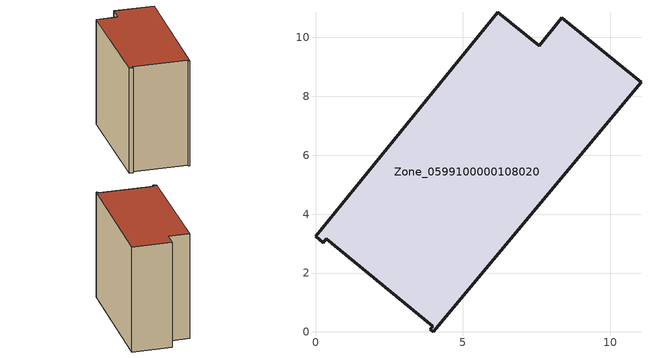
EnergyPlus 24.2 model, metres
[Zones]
Zone_0599100000108020
 floor ground (C_G): 0.26,3.04 0,3.25 6.18,10.86 7.6,9.71 8.36,10.66 11.05,8.48 4,0 3.89,0.09 3.97,0.19 0.36,3.17 z0
 wall outside (C_F): 0,3.25 0.26,3.04 0.36,3.17 3.97,0.19 3.89,0.09 4,0 11.05,8.48 8.36,10.66 7.6,9.71 6.18,10.86 0,3.25 z0:9.45
 roof outside (C_R): 0.36,3.17 3.97,0.19 3.89,0.09 4,0 11.05,8.48 8.36,10.66 7.6,9.71 6.18,10.86 0,3.25 0.26,3.04 z9.45
[BUILDING]
Pand.0599100000108020: North Axis=0; Terrain=City; Loads Convergence Tolerance Value=0.04; Temperature Convergence Tolerance Value=0.4; Solar Distribution=FullExterior; Maximum Number of Warmup Days=25; Minimum Number of Warmup Days=1
[Site:Location]
Rotterdam.The.Hague.AP_ZH_NLD Design_Conditions: Latitude=51.96; Longitude=4.45; Time Zone=1; Elevation=-4.5
[SITE:GROUNDTEMPERATURE:BUILDINGSURFACE]
18, 18, 18, 18, 18, 18, 18, 18, 18, 18, 18, 18
[MATERIAL] Thermal Absorptance=0.9; Solar Absorptance=0.7; Visible Absorptance=0.7
Name | Roughness | Thickness | Conductivity | Density | Specific Heat
G.TI.1946 | MediumSmooth | 0.15 | 1 | 540 | 1210
F.TI.1946 | Rough | 0.3 | 0.857143 | 1920 | 840
R.TI.1946 | MediumRough | 0.2 | 0.1 | 1500 | 1000
[CONSTRUCTION]
C_G: G.TI.1946
C_F: F.TI.1946
C_R: R.TI.1946
[ZONE]
Zone_0599100000108020: Type=1; Multiplier=1; Ceiling Height=Autocalculate; Volume=Autocalculate; Floor Area=autocalculate; Part of Total Floor Area=Yes
[ZONEINFILTRATION:DESIGNFLOWRATE]
Infil_Zone_0599100000108020: Zone or ZoneList or Space or SpaceList=Zone_0599100000108020; Schedule=AlwaysOn; Design Flow Rate Calculation Method=Flow/Area; Flow Rate per Floor Area=0.003; Constant Term Coefficient=1; Temperature Term Coefficient=0; Velocity Term Coefficient=0; Velocity Squared Term Coefficient=0
[HVACTEMPLATE:ZONE:IDEALLOADSAIRSYSTEM]
Zone_0599100000108020: Maximum Heating Supply Air Temperature=50; Minimum Cooling Supply Air Temperature=13; Maximum Heating Supply Air Humidity Ratio=0.0156; Minimum Cooling Supply Air Humidity Ratio=0.0077; Heating Limit=NoLimit; Cooling Limit=NoLimit; Dehumidification Control Type=ConstantSensibleHeatRatio; Cooling Sensible Heat Ratio=0.7; Dehumidification Setpoint=60; Humidification Control Type=None; Humidification Setpoint=30; Outdoor Air Method=None; Outdoor Air Flow Rate per Person=0.00944; Outdoor Air Flow Rate per Zone Floor Area=0; Outdoor Air Flow Rate per Zone=0; Demand Controlled Ventilation Type=None; Outdoor Air Economizer Type=NoEconomizer; Heat Recovery Type=None; Sensible Heat Recovery Effectiveness=0.7; Latent Heat Recovery Effectiveness=0.65
[ZONECONTROL:THERMOSTAT]
ThermostatControl_Zone_0599100000108020: Zone or ZoneList=Zone_0599100000108020; Control Type Schedule=DualSetpointControlType; Control 1=Thermostat_Zone_0599100000108020; Temperature Difference Between Cutout And Setpoint=0
[THERMOSTATSETPOINT:DUALSETPOINT]
Thermostat_Zone_0599100000108020: Heating Setpoint Temperature Schedule=HeatingSetpoint_Zone_0599100000108020; Cooling Setpoint Temperature Schedule=CoolingSetpoint_Zone_0599100000108020
[SCHEDULE:COMPACT]
HeatingSetpoint_Zone_0599100000108020: Through: 12/31, For: AllDays, Until: 24:00, 21
CoolingSetpoint_Zone_0599100000108020: Through: 12/31, For: AllDays, Until: 24:00, 24
DualSetpointControlType: Through: 12/31, For: AllDays, Until: 24:00, 4
AlwaysOn: Through: 12/31, For: AllDays, Until: 24:00, 1
